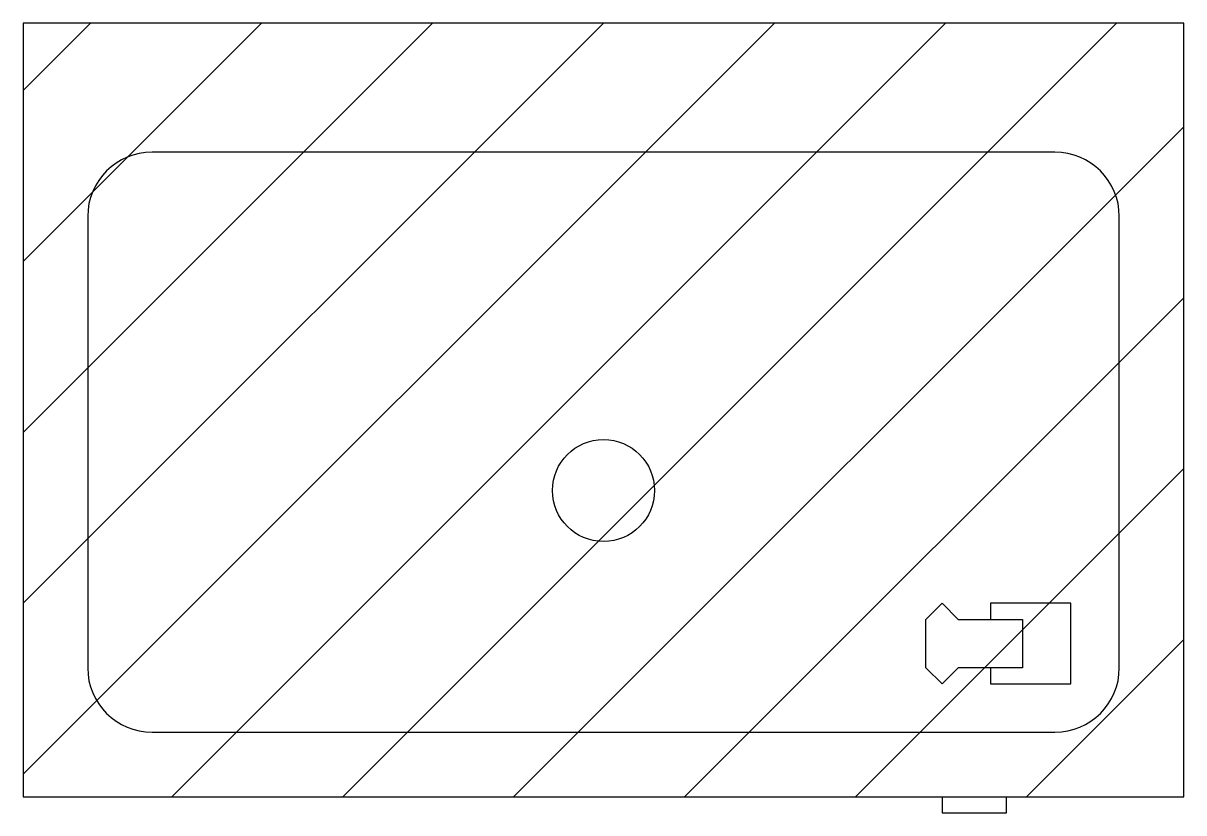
# Model space of a CAD drawing. Extents: x -9 to 9, y -12.2 to 0.
import ezdxf

# ---------------------------------------------------------------- set-up
doc = ezdxf.new("R2010")
doc.units = 0
doc.header["$LTSCALE"] = 0.375
doc.header["$MEASUREMENT"] = 0
doc.layers.get('0').update_dxf_attribs({"linetype": 'CONTINUOUS'})

msp = doc.modelspace()

# ---------------------------------------------------------------- hatches: boundary and pattern name
h = msp.add_hatch()
h.set_pattern_fill('ANSI31', color=256, scale=15, style=0)
h.paths.add_polyline_path([(9, -12), (9, 0), (-9, 0), (-9, -12)])

# ---------------------------------------------------------------- linework, layer by layer
for p, q in [((0, 0), (-9, 0)), ((9, 0), (-9, 0)), ((-9, 0), (-9, -12)), ((9, -12), (9, 0)), ((7, -2), (-7, -2)), ((-8, -3), (-8, -10)), ((8, -10), (8, -3)), ((5, -9.25), (5.25, -9)), ((5.25, -9), (5.5, -9.25)), ((7.25, -9), (6, -9)), ((6, -9), (6, -9.25)), ((7.25, -10.25), (7.25, -9)), ((5, -10), (5, -9.25)), ((5.5, -9.25), (6.5, -9.25)), ((6.5, -9.25), (6.5, -10)), ((5.25, -10.25), (5, -10)), ((5.5, -10), (5.25, -10.25)), ((6.5, -10), (5.5, -10)), ((6, -10), (6, -10.25)), ((6, -10.25), (7.25, -10.25)), ((-7, -11), (7, -11)), ((-9, -12), (9, -12)), ((5.25, -12), (5.25, -12.25)), ((6.25, -12.25), (6.25, -12)), ((5.25, -12.25), (6.25, -12.25))]:
    msp.add_line(p, q)
msp.add_circle((0, -7.25), 0.791)
for centre, start, end in [((-7, -3), 90, 180), ((7, -3), 0, 90), ((-7, -10), 180, 270), ((7, -10), 270, 0)]:
    msp.add_arc(centre, 1, start, end)

doc.saveas('drawing.dxf')
